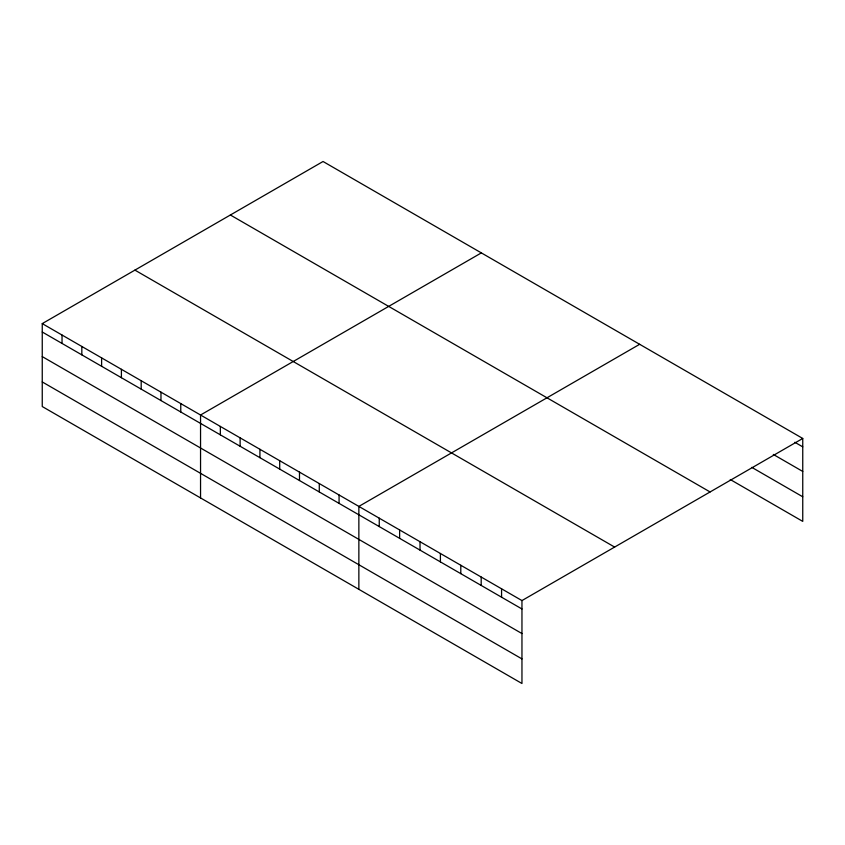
<?xml version="1.0" encoding="UTF-8"?>
<svg xmlns="http://www.w3.org/2000/svg" width="845" height="845" viewBox="0 0 845 845"><rect width="100%" height="100%" fill="white"/><g stroke="black" fill="none" stroke-linecap="round" stroke-linejoin="round"><path stroke-width="1.27" d="M42.25 323.614L521.957 600.573L521.957 683.499L42.25 406.54L42.25 323.614L323.043 161.501L802.75 438.46L802.75 521.386L730.26 479.527M481.344 252.898L200.55 415.011L200.55 497.937M639.654 344.295L358.861 506.408L358.861 589.335M521.957 600.573L802.75 438.46M794.818 442.273L802.75 446.857M773.302 454.441L802.75 471.447M751.786 467.359L802.75 496.786M230.379 215L710.085 491.959M134.915 270.115L614.621 547.074M42.25 332.011L521.957 608.97M42.25 356.601L521.957 633.56M42.25 381.94L521.957 658.899M501.571 588.807L501.571 597.193M481.185 577.029L481.185 585.427M460.8 565.263L460.8 573.649M440.403 553.496L440.403 561.883M420.018 541.719L420.018 550.116M399.632 529.952L399.632 538.339M379.247 518.175L379.247 526.572M339.067 494.98L339.067 503.377M319.283 483.562L319.283 491.948M299.489 472.133L299.489 480.53M279.706 460.715L279.706 469.102M259.922 449.286L259.922 457.684M240.128 437.858L240.128 446.255M220.344 426.44L220.344 434.826M180.767 403.593L180.767 411.98M160.972 392.164L160.972 400.562M141.189 380.736L141.189 389.133M121.405 369.318L121.405 377.704M101.611 357.889L101.611 366.286M81.828 346.471L81.828 354.858M62.034 335.042L62.034 343.429"/></g></svg>
